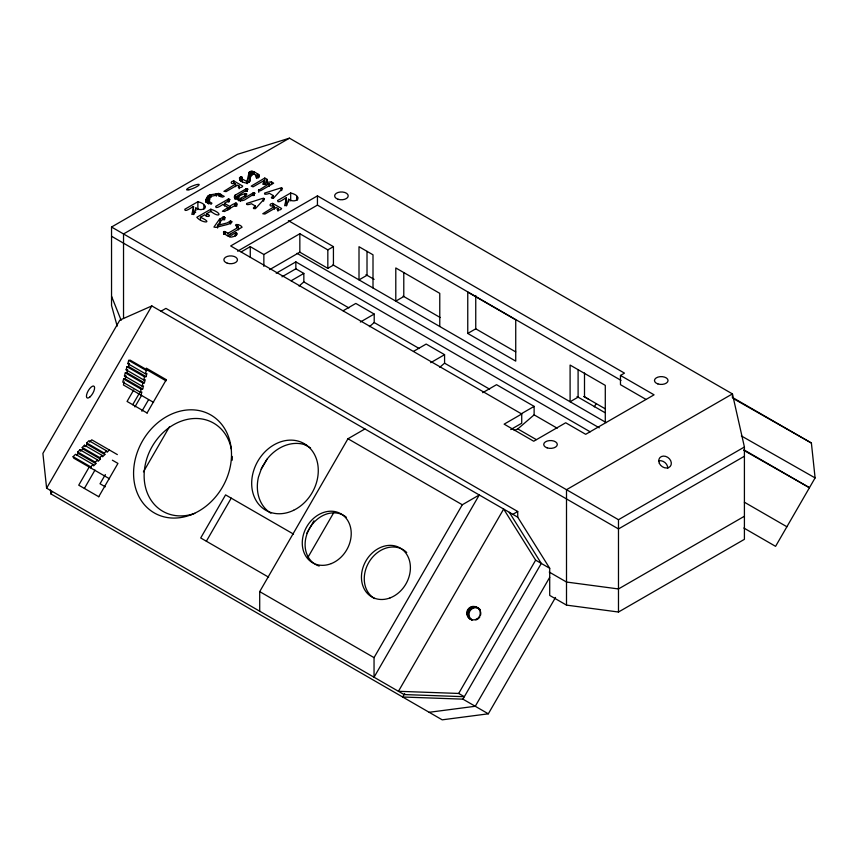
<?xml version="1.0" encoding="UTF-8"?>
<svg xmlns="http://www.w3.org/2000/svg" width="858" height="858" viewBox="0 0 858 858"><rect width="100%" height="100%" fill="white"/><g stroke="black" fill="none" stroke-linecap="round" stroke-linejoin="round"><path stroke-width="1.29" d="M256.778 175.643C254.418 177.531 259.663 178.046 259.277 175.558L258.912 174.807C256.295 173.166 252.231 169.509 249.142 172.297L246.932 181.574L241.742 178.711L242.117 177.274L240.551 177.145L239.403 178.024C239.543 181.606 246.482 184.567 249.378 182.035L251.576 172.79L256.596 175.429L256.724 178.496M166.044 380.855L130.212 360.167L128.711 360.381L127.821 363.631L145.42 373.788L146.911 373.573L146.075 376.651L128.475 366.495L126.984 366.72L126.137 369.798L143.726 379.955L145.227 379.74L144.391 382.818L126.791 372.662L125.3 372.876L124.453 375.954L142.042 386.111L143.543 385.896L142.696 388.974L125.107 378.818L123.616 379.032L122.769 382.11L140.358 392.267L141.86 392.052L141.012 395.13M124.271 381.896L123.423 384.974L153.582 402.391M125.107 378.818L125.954 375.74L124.453 375.954M126.791 372.662L127.359 370.602M128.475 366.495L129.043 364.446M140.358 392.267L141.205 389.189L142.696 388.974M142.042 386.111L142.889 383.033L144.391 382.818M143.726 379.955L144.573 376.866L146.075 376.651M145.42 373.788L146.3 370.538L147.801 370.324M193.683 206.692L191.849 214.403L193.962 214.06L195.86 207.958C203.142 213.052 211.068 204.923 197.876 201.727L184.781 209.277C184.363 213.052 192.213 206.993 193.264 206.456L193.683 214.607M286.486 197.973L284.652 205.673L286.765 205.341L288.663 199.228C295.946 204.333 303.871 196.203 290.68 192.996L277.584 200.558C277.177 204.322 285.017 198.273 286.079 197.737L286.486 205.888M264.135 184.491L264.135 180.534L253.046 186.84L251.222 186.111L264.779 178.046L267.031 179.343L266.055 182.443L271.418 181.875L273.659 183.172L260.575 190.733L258.419 190.465L269.348 183.548L269.348 186.186M264.135 180.534L262.838 184.298L269.348 183.548M248.895 182.186L249.142 172.297M205.716 199.667L205.899 201.63L211.154 204.215L211.915 203.196L207.99 200.74L210.607 196.45L217.685 194.873L222.404 197.136L224.249 196.407L218.715 193.447L209.953 194.884L207.958 196.042L205.716 199.667L205.716 202.306M234.792 195.645L234.234 197.19C237.891 198.466 239.597 202.113 244.348 200.107L255.137 193.318L252.981 193.039L242.546 199.067L241.195 199.281L240.422 198.831L240.808 198.059C253.603 191.945 242.846 192.707 237.655 197.233L236.883 196.793L237.258 196.01L248.048 189.221L245.892 188.953L235.006 195.281L234.792 198.284M732.689 397.576L811.389 443.018L815.1 477.917L775.578 546.342L743.843 528.013M549.71 568.286L535.639 560.156L503.657 509.051L398.434 691.301L458.687 693.446L464.339 696.707L404.086 694.562L46.611 488.181L151.834 305.931L517.728 517.181L549.71 568.286L549.71 595.42L566.505 605.115L618.479 612.033L744.412 539.328L744.412 446.997L732.421 393.908L289.446 138.17L237.473 154.322L111.54 227.027L111.54 305.512L117.181 326.147M555.512 597.447L488.32 713.813L442.202 719.83L50.858 493.886L52.188 491.58M89.339 466.806L78.732 485.178L98.82 496.771M133.698 389.961L127.07 401.447L147.168 413.041M84.384 488.438L94.991 470.066M132.722 404.708L139.35 393.232M134.91 406.906L141.57 395.388L138.428 393.575M105.352 474.56L100.032 483.762L105.32 486.818M141.892 411.25L148.541 399.742M98.724 496.718L117.943 463.417L112.387 460.21M147.061 412.988L166.28 379.686M143.436 471.846L169.498 426.716M206.36 541.237L231.231 498.144M261.218 469.262L267.053 459.159A38.449 31.392 -60 0 1 307.228 445.592M259.706 611.207L259.706 591.612L347.962 438.749L364.929 428.957M306.638 533.483L313.953 520.817M307.936 557.346L333.859 512.441M374.045 657.636L462.301 504.761L479.268 494.969L374.045 677.219L374.045 657.636L259.706 591.612M404.676 693.543L402.67 697.007L462.923 699.152L488.32 713.813M594.304 406.864L596.192 403.592M458.687 693.446L535.639 560.156M462.923 699.152L541.291 563.427L509.309 512.312M549.71 577.327L475.268 706.273L429.15 712.29M267.053 459.159L261.765 467.696L258.451 477.08A38.449 31.392 -60 0 0 270.913 513.213M217.567 225.386L221.793 219.895L225.128 217.728L223.305 216.999L219.434 219.305L213.932 227.08L215.916 227.381L228.11 224.303L232.218 221.825L230.394 221.096L227.08 222.951L217.567 225.386L217.567 228.024M255.158 205.888L253.378 208.054L253.732 208.601L255.502 208.58L264.489 198.734L262.355 198.477L246.654 203.464C245.356 205.652 250.697 204.225 251.33 203.678L255.158 205.888L255.158 208.526M273.144 195.506L271.364 197.672L271.718 198.209L273.488 198.187L282.475 188.352L280.341 188.084L264.639 193.082C263.342 195.259 268.683 193.844 269.315 193.286L273.144 195.506L273.144 198.144M109.502 478.785L73.67 458.097L73.112 456.692L75.483 454.3L93.072 464.457L93.629 465.862L95.882 463.588L95.313 462.183L77.724 452.027L79.976 449.764L97.565 459.92L98.123 461.325L100.375 459.051L99.807 457.646L82.218 447.49L84.459 445.216L102.059 455.373L102.617 456.778L104.858 454.515L104.301 453.11L86.712 442.953L88.953 440.68L106.542 450.836L107.111 452.241L109.352 449.978M76.791 454.944L78.293 453.432L77.724 452.027M82.218 447.49L82.776 448.895L80.534 451.169L79.976 449.764M86.712 442.953L87.269 444.358L85.028 446.621L84.459 445.216M89.522 442.084L91.763 439.822L117.353 454.59M91.259 468.254L90.701 466.849L93.072 464.457M95.313 462.183L97.565 459.92M99.807 457.646L102.059 455.373M104.301 453.11L106.542 450.836M299.045 286.046L303.839 281.917L303.839 273.423L295.849 268.811L281.992 276.812M369.401 326.673L374.206 322.544L374.206 314.049L355.813 303.432L343.114 310.768M439.768 367.299L444.573 363.17L444.573 354.676L426.179 344.058L413.481 351.394M514.189 430.501L517.803 428.925L534.126 414.864L534.126 406.381L496.546 384.684L482.689 392.685M249.142 181.531L250.364 180.727M238.47 229.869L238.47 227.231L228.067 233.237C219.026 228.046 225.053 236.551 231.542 237.087C240.508 235.264 237.591 230.03 231.617 235.285L229.869 234.277L229.869 236.915M289.446 138.17L123.531 233.955L123.531 318.243M239.135 188.717L239.135 186.079C235.853 187.977 242.428 188.331 242.728 186.079L233.848 180.952C229.483 181.22 231.188 185.092 233.848 183.033L235.585 184.041L235.585 186.679M235.585 184.041L223.938 191.323L226.094 191.602L237.387 185.081L239.135 186.079M193.511 213.47L195.688 212.216M206.521 216.398L206.521 213.76L210.821 211.272C219.305 218.5 223.884 213.653 210.821 209.202L196.825 217.278C201.898 223.466 214.489 223.488 200.429 217.278L200.429 219.916M224.506 206.006L224.506 203.378L230.062 199.603L227.906 199.335L215.712 206.37C214.961 209.706 222.083 205.234 222.715 204.408L228.003 207.464L228.003 210.103M200.429 217.278L204.73 214.8C207.057 218.125 213.031 215.819 206.521 213.76M228.003 207.464L222.447 211.229L224.603 211.508L236.797 204.461C237.548 201.137 230.416 205.598 229.794 206.424L224.506 203.378M277.981 211.154L277.981 208.515C274.71 210.403 281.274 210.757 281.574 208.515L272.694 203.389C268.339 203.646 270.045 207.518 272.694 205.459L274.442 206.467L274.442 209.105M274.442 206.467L262.784 213.749L264.94 214.028L276.233 207.507L277.981 208.515M229.869 234.277L242.063 227.231C240.476 223.638 230.759 223.788 238.47 227.231M645.956 399.388L620.473 384.684L620.473 375.45L624.474 373.133L317.439 195.871L230.673 245.956L521.728 413.996L521.728 423.23L510.735 429.568M237.623 251.179L317.439 205.105L620.999 380.362M241.162 251.909L250.268 246.654L263.856 254.494L299.839 233.73L327.831 249.882L333.43 246.654L333.43 265.111L327.831 268.35L299.839 252.188L269.669 269.616M161.004 311.229L165.916 308.387L517.728 511.507L517.728 517.181M276.212 273.219L295.849 261.883L590.186 431.821M291.141 280.759L303.839 273.423M360.349 322.05L374.206 314.049M467.76 333.44L515.733 361.132L515.733 319.83L467.76 292.128L467.76 333.44L475.75 328.818L515.733 351.909M430.716 362.677L444.573 354.676M521.417 413.706L534.126 406.381M521.728 413.996L504.139 424.152L533.719 441.226L565.701 422.769L585.692 434.309L654.064 394.83L620.473 375.45M512.816 514.339L517.728 511.507M111.54 227.027L618.479 519.712L744.412 446.997M744.412 456.231L618.479 528.946L111.54 236.261M744.412 516.248L618.479 588.953L566.505 582.035L549.238 572.061M151.834 305.931L119.852 320.109L42.9 453.389L46.611 488.181M127.821 363.631L129.322 363.417M126.137 369.798L127.638 369.584M733.644 398.756L811.389 443.018M741.344 435.928L815.1 477.917M743.779 450.321L809.469 487.719L744.004 449.882M288.363 220.635L333.43 246.654M583.976 396.546L605.298 408.858M365.98 274.678L374.099 279.365M403.088 296.107L440.197 317.524M577.026 396.525L604.858 412.601M332.904 264.822L606.241 422.619M744.358 502.198L786.893 526.758M297.007 253.325L599.292 427.842M303.839 281.917L348.884 307.925M374.206 322.544L419.251 348.552M444.573 363.17L489.607 389.167M534.126 414.864L557.217 428.206M517.803 428.925L536.282 439.596M347.962 438.749L462.301 504.761M303.453 443.865L310.564 447.973M146.3 368.146L166.388 379.751M128.711 360.381L146.3 370.538M126.984 366.72L144.573 376.866M125.3 372.876L142.889 383.033M123.616 379.032L141.205 389.189M293.49 534.084L225.579 494.884L200.708 537.966L268.608 577.177M87.269 444.358L104.858 454.515M82.776 448.895L100.375 459.051M78.293 453.432L95.882 463.588M73.112 456.692L90.701 466.849M584.116 396.632L588.631 399.238M111.54 296.278L121.139 320.281M50.44 490.025L50.858 493.886M732.421 397.865L732.421 393.908L566.505 489.704L566.505 605.115M618.479 519.712L618.479 612.033M605.287 422.072L605.287 385.381L570.098 365.068L570.098 401.759L578.099 397.147L578.099 369.605M584.502 372.994L584.502 396.846M475.75 295.506L475.75 328.818M439.768 326.512L439.768 293.35L395.795 267.953L395.795 301.126L403.786 296.503L403.786 272.63M373.005 287.966L373.005 254.805L359.009 246.718L359.009 279.89L367.01 275.268L367.01 251.394M327.831 249.882L327.831 268.35M317.439 195.871L317.439 205.105M299.839 233.73L299.839 252.188M297.587 197.201L297.587 199.839M296.718 196.493L296.718 200.45M295.849 261.883L295.849 268.811M290.68 192.996L290.68 200.911M288.663 199.228L288.663 201.866M281.735 187.923L281.735 190.562M281.274 187.891L281.274 190.53M272.694 203.389L272.694 206.017M271.418 181.875L271.418 184.513M267.031 179.343L267.031 181.982M264.779 178.046L264.779 184.642M263.856 254.494L263.856 266.366M263.749 198.305L263.749 200.944M263.288 198.273L263.288 200.911M258.912 174.807L258.912 177.445M258.773 189.693L258.773 192.331M258.086 174.185L258.086 178.142M256.596 175.429L256.596 178.067M256.252 175.204L256.252 177.842M254.3 192.836L254.3 195.474M254.279 171.986L254.279 174.624M253.85 192.771L253.85 195.409M253.464 171.557L253.464 174.195M253.41 192.846L253.41 195.485M252.981 193.039L252.981 195.678M252.456 171.31L252.456 173.949M251.812 172.737L251.812 175.375M251.716 171.268L251.716 175.225M251.576 172.79L251.576 175.429M251.426 173.005L251.362 175.869M251.008 171.332L251.008 175.289M250.364 171.493L250.364 179.408M250.268 246.654L250.268 257.207M249.775 171.75L249.775 180.984M247.222 188.749L247.222 191.388M247.136 181.092L247.136 183.73M246.761 188.685L246.761 191.323M246.332 188.76L246.332 191.398M245.892 188.953L245.892 191.591M245.613 193.436L245.613 196.074M245.12 193.543L245.12 196.182M244.669 193.747L244.669 196.385M242.331 178.056L242.331 182.014M242.224 179.107L242.224 181.746M242.117 177.274L242.117 181.231M241.613 177.091L241.742 181.349M241.077 177.059L241.077 181.006M240.551 177.145L240.551 181.102M240.422 198.831L240.422 201.469M240.079 177.349L240.079 179.987M239.682 177.66L239.682 180.298M239.007 197.018L239.007 200.976M237.655 197.233L237.655 199.871M237.623 224.667L237.623 227.306M237.237 224.506L237.237 227.145M236.883 196.793L236.883 199.431M236.797 203.421L236.797 206.059M236.787 224.431L236.787 227.07M236.315 203.217L236.315 205.856M236.089 232.926L236.089 235.564M235.864 203.164L235.864 205.802M235.65 233.001L235.65 235.639M235.467 194.97L235.467 198.927M235.424 203.228L235.424 205.866M235.242 233.183L235.242 235.821M235.006 195.281L235.006 199.238M234.995 203.421L234.995 206.059M233.848 180.952L233.848 183.591M230.834 221.021L230.834 223.659M230.394 221.096L230.394 223.734M229.955 221.289L229.955 223.927M229.794 206.424L229.794 209.062M229.236 199.131L229.236 201.769M228.786 199.067L228.786 201.705M228.346 199.142L228.346 201.78M228.067 233.237L228.067 235.875M227.906 199.335L227.906 201.973M225.429 231.714L225.429 234.352M225.043 231.542L225.043 234.18M224.667 217.192L224.667 219.83M224.592 231.467L224.592 234.105M224.195 216.988L224.195 219.627M224.12 231.51L224.12 234.148M223.745 216.935L223.745 219.562M223.627 231.714L223.627 234.352M223.305 216.999L223.305 219.637M222.876 217.192L222.876 219.83M220.785 194.187L220.785 196.825M220.034 218.833L220.034 224.11M219.755 193.704L219.755 196.343M218.715 193.447L218.715 196.085M216.291 193.586L216.291 196.214M211.304 194.552L211.304 197.19M210.821 209.202L210.821 211.84M209.953 194.884L209.953 197.522M209.738 197.383L209.738 200.021M208.805 195.409L208.805 200.686M208.719 201.298L208.719 203.936M208.237 200.997L208.237 203.636M207.958 196.042L207.99 203.378M207.4 196.782L207.4 203.378M204.772 205.92L204.772 208.558M203.914 205.212L203.914 209.17M197.876 201.727L197.876 209.631M195.86 207.958L195.86 210.585M472.232 619.98A6.789 6.778 -60 0 1 468.79 609.073A6.789 6.778 -60 0 1 480.126 610.531M480.534 611.668A6.789 6.778 -60 0 1 480.534 615.175M479.858 616.805A6.789 6.778 -60 0 1 478.775 618.221M478.356 618.597A6.789 6.778 -60 0 1 475.74 619.969M374.614 598.552A28.271 23.08 -60 0 1 370.345 560.027A28.271 23.08 -60 0 1 406.735 552.52M319.197 566.044A28.271 23.08 -60 0 1 315.851 564.618M314.822 564.017A28.271 23.08 -60 0 1 310.843 526.351A28.271 23.08 -60 0 1 346.3 517.224M194.787 513.363A50.89 41.549 -60 0 1 144.755 483.644A50.89 41.549 -60 0 1 179.933 421.664A50.89 41.549 -60 0 1 231.317 449.002M232.218 456.424A50.89 41.549 -60 0 1 232.239 460.199M658.772 460.8A6.789 5.395 38.2 0 1 667.728 468.404M479.45 609.008A6.789 6.778 -60 0 0 469.283 609.684A6.789 6.778 -60 0 0 471.267 619.69A6.789 6.778 -60 0 1 470.13 609.459A6.789 6.778 -60 0 1 480.319 609.727M471.793 619.959A6.789 6.778 -60 0 1 478.067 608.054M90.026 396.868A6.789 2.617 -60 0 0 94.283 386.508A6.789 2.617 -60 0 0 87.269 392.717A6.789 2.617 -60 0 0 90.026 396.868M331.381 563.556A28.271 23.08 -60 0 0 345.248 517.256A28.271 23.08 -60 0 0 303.614 534.008A28.271 23.08 -60 0 0 331.381 563.556M390.058 597.908A28.271 23.08 -60 0 0 404.751 551.769A28.271 23.08 -60 0 0 362.955 567.621A28.271 23.08 -60 0 0 390.058 597.908M293.651 510.274A38.449 31.392 -60 0 0 308.483 446.739A38.449 31.392 -60 0 0 252.799 473.82A38.449 31.392 -60 0 0 293.651 510.274M191.259 514.714A56.542 46.16 -60 0 0 219.905 422.297A56.542 46.16 -60 0 0 136.454 454.804A56.542 46.16 -60 0 0 191.259 514.714M476.404 619.283A6.789 6.778 -60 0 0 477.391 607.582A6.789 6.778 -60 0 0 466.763 612.591A6.789 6.778 -60 0 0 476.404 619.283M659.362 463.363A6.789 5.395 38.2 0 0 670.216 466.441A6.789 5.395 38.2 0 0 665.561 456.359A6.789 5.395 38.2 0 0 659.362 463.363M188.953 189.768A6.789 1.244 -22.4 0 0 199.12 184.899A6.789 1.244 -22.4 0 0 190.648 186.797A6.789 1.244 -22.4 0 0 188.953 189.768M657.861 383.912A6.789 3.915 0 0 0 668.039 380.523A6.789 3.915 0 0 0 657.861 377.134A6.789 3.915 0 0 0 657.861 383.912M547.125 447.855A6.789 3.915 0 0 0 557.303 444.465A6.789 3.915 0 0 0 547.125 441.066A6.789 3.915 0 0 0 547.125 447.855M338.031 199.26A6.789 3.915 0 0 0 348.209 195.871A6.789 3.915 0 0 0 338.031 192.482A6.789 3.915 0 0 0 338.031 199.26M227.284 263.202A6.789 3.915 0 0 0 237.462 259.802A6.789 3.915 0 0 0 227.284 256.413A6.789 3.915 0 0 0 227.284 263.202"/></g></svg>
